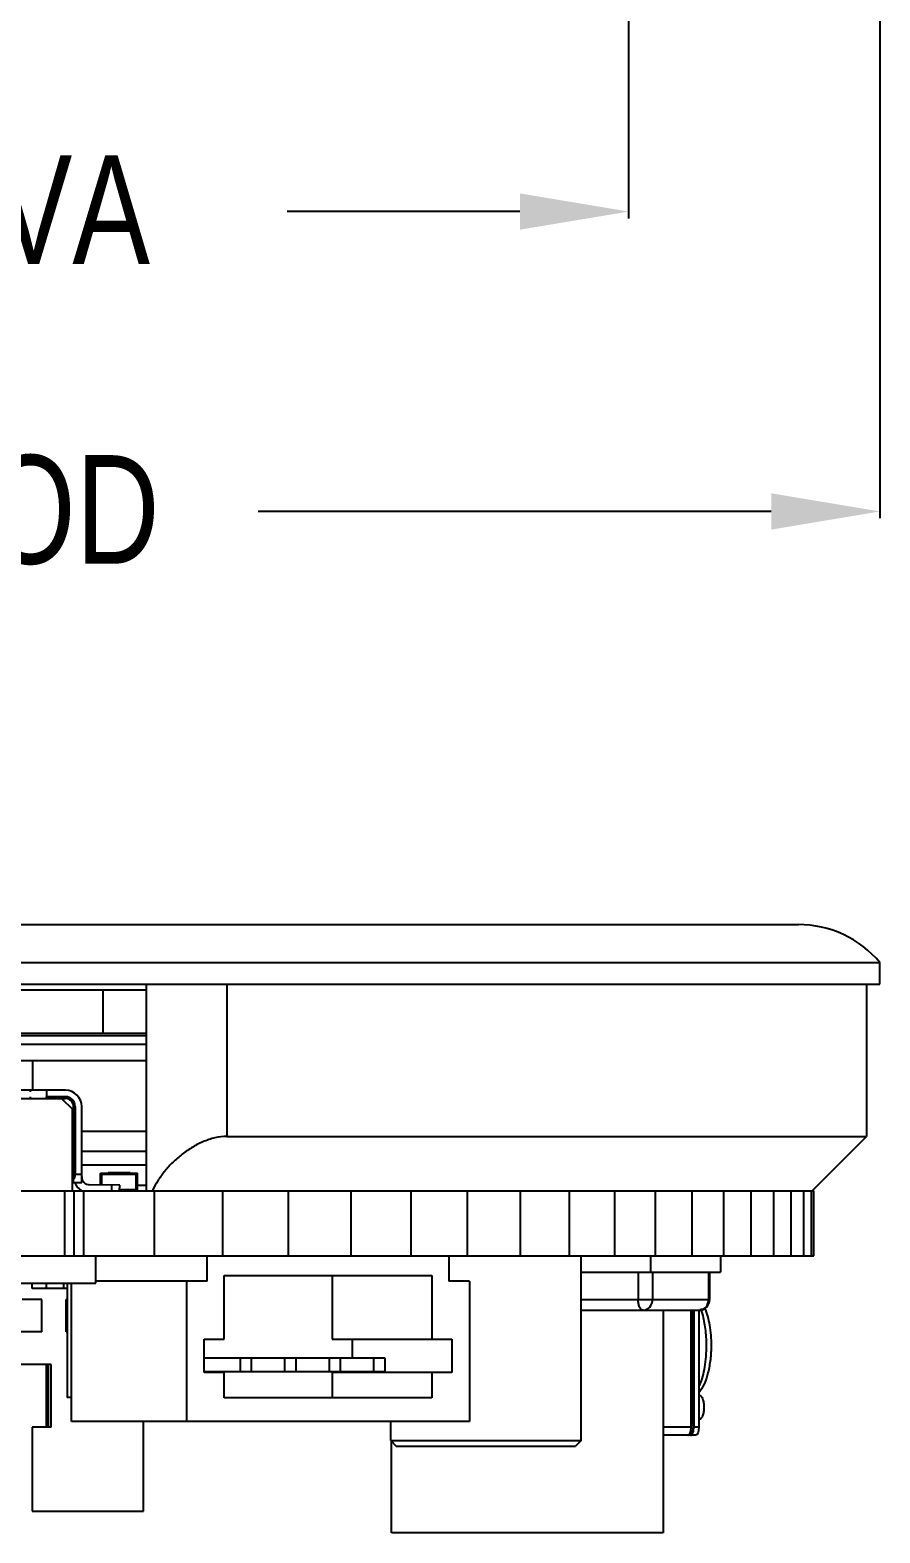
# Model space of a CAD drawing. Header units: inches. Extents: x 398 to 599, y 40 to 151.
# Drawn here: x 458.77 to 474.41, y 40.02 to 67.69 of the extents above; entities that cross this region are included whole.
import ezdxf

# ---------------------------------------------------------------- set-up
doc = ezdxf.new("R2010")
doc.units = ezdxf.units.IN
doc.header["$LTSCALE"] = 1.21
doc.header["$MEASUREMENT"] = 0
doc.header["$PDMODE"] = 3
doc.header["$PDSIZE"] = 0.3125
doc.layers.get('0').update_dxf_attribs({"linetype": 'CONTINUOUS'})
doc.layers.get('Defpoints').update_dxf_attribs({"linetype": 'CONTINUOUS'})
doc.layers.add('DIM', color=3, linetype='CONTINUOUS')
doc.styles.get("Standard").update_dxf_attribs({"font": 'txt', "width": 0.8})
doc.dimstyles.get("Standard").update_dxf_attribs({"dimtxt": 0.15625, "dimasz": 0.1875, "dimexe": 0.125, "dimexo": 0.0625, "dimgap": 0.09, "dimtad": 0, "dimtih": 1, "dimtoh": 1, "dimzin": 4, "dimdsep": 46, "dimtxsty": 'Standard', "dimblk": '_FILLED', "dimblk1": '_FILLED', "dimblk2": '_FILLED', "dimcen": 0.09, "dimazin": 1, "dimtp": 0.01, "dimtm": 0.01, "dimtfac": 1, "dimtofl": 0, "dimtmove": 0, "dimatfit": 3, "dimldrblk": '_FILLED', "dimfxl": 1, "dimtolj": 1, "dimtzin": 4, "dimarcsym": 0})

# ---------------------------------------------------------------- blocks, each defined once
blk = doc.blocks.new('_FILLED')
at = {"color": 0, "linetype": 'ByBlock'}
blk.add_solid([(0, 0), (-1, 0.167), (-1, -0.167)], dxfattribs=at)
blk = doc.blocks.new('*D44')
at = {"layer": 'Defpoints', "color": 0}
for p in [(428.412, 92.925), (474.412, 92.925), (474.412, 58.825)]:
    blk.add_point(p, dxfattribs=at)
at = {"layer": 'DIM', "color": 0, "lineweight": -2}
for p, q in [((428.412, 92.863), (428.412, 58.7)), ((474.412, 92.863), (474.412, 58.7)), ((430.412, 58.825), (439.855, 58.825)), ((472.412, 58.825), (462.968, 58.825))]:
    blk.add_line(p, q, dxfattribs=at)
at = {"layer": 'DIM', "color": 0, "lineweight": -2, "xscale": 2, "yscale": 2, "zscale": 2, "rotation": 180}
blk.add_blockref('_FILLED', (428.412, 58.825), dxfattribs=at)
at = {"layer": 'DIM', "color": 0, "lineweight": -2, "xscale": 2, "yscale": 2, "zscale": 2}
blk.add_blockref('_FILLED', (474.412, 58.825), dxfattribs=at)
at = {"layer": 'DIM', "color": 0, "insert": (451.412, 58.825), "char_height": 2, "attachment_point": 5}
blk.add_mtext('\\A1;%%C46.00%%p0.10 TP OD', dxfattribs=at)
blk = doc.blocks.new('*D45')
at = {"layer": 'Defpoints', "color": 0}
for p in [(433.037, 92.925), (469.787, 92.925), (469.787, 64.346)]:
    blk.add_point(p, dxfattribs=at)
at = {"layer": 'DIM', "color": 0, "lineweight": -2}
for p, q in [((433.037, 92.863), (433.037, 64.221)), ((469.787, 92.863), (469.787, 64.221)), ((435.037, 64.346), (439.322, 64.346)), ((467.787, 64.346), (463.502, 64.346))]:
    blk.add_line(p, q, dxfattribs=at)
at = {"layer": 'DIM', "color": 0, "lineweight": -2, "xscale": 2, "yscale": 2, "zscale": 2, "rotation": 180}
blk.add_blockref('_FILLED', (433.037, 64.346), dxfattribs=at)
at = {"layer": 'DIM', "color": 0, "lineweight": -2, "xscale": 2, "yscale": 2, "zscale": 2}
blk.add_blockref('_FILLED', (469.787, 64.346), dxfattribs=at)
at = {"layer": 'DIM', "color": 0, "insert": (451.412, 64.346), "char_height": 2, "attachment_point": 5}
blk.add_mtext('\\A1;%%C36.75%%p0.10 TP VA', dxfattribs=at)

msp = doc.modelspace()

# ---------------------------------------------------------------- linework, layer by layer
at = {"color": 7, "linetype": 'Continuous'}
for p, q in [((429.912, 51.22), (472.912, 51.22)), ((428.412, 50.52), (474.412, 50.52)), ((474.412, 50.12), (474.412, 50.52)), ((428.412, 50.12), (474.412, 50.12)), ((460.912, 50.12), (460.912, 46.32)), ((462.394, 50.12), (462.394, 47.32)), ((474.162, 50.12), (474.162, 47.32)), ((443.412, 50.02), (460.912, 50.02)), ((460.115, 49.22), (460.115, 50.02)), ((443.412, 49.02), (460.912, 49.02)), ((454.092, 49.22), (460.912, 49.22)), ((460.912, 49.17), (454.092, 49.17)), ((454.687, 48.72), (460.912, 48.72)), ((458.822, 48.17), (458.822, 48.72)), ((459.423, 48.17), (445.323, 48.17)), ((459.073, 48.17), (459.073, 48.05)), ((445.323, 48.02), (459.423, 48.02)), ((459.423, 48.05), (459.073, 48.05)), ((459.353, 48.02), (459.553, 47.82)), ((459.423, 48.02), (459.423, 48.05)), ((459.603, 47.87), (459.573, 47.87)), ((459.573, 46.47), (459.573, 47.87)), ((459.603, 47.87), (459.603, 46.62)), ((459.723, 46.47), (459.723, 47.87)), ((459.553, 46.32), (459.553, 47.82)), ((459.553, 47.419), (459.573, 47.419)), ((459.573, 47.32), (459.553, 47.32)), ((459.553, 47.32), (459.573, 47.261)), ((459.723, 47.419), (460.912, 47.419)), ((462.394, 47.32), (474.162, 47.32)), ((473.162, 46.32), (474.162, 47.32)), ((459.723, 47.047), (460.912, 47.047)), ((460.912, 46.793), (459.723, 46.793)), ((459.553, 46.72), (459.573, 46.72)), ((459.723, 46.62), (459.603, 46.62)), ((459.735, 46.52), (459.723, 46.52)), ((460.071, 46.645), (460.752, 46.645)), ((460.071, 46.426), (460.071, 46.645)), ((460.726, 46.62), (460.096, 46.62)), ((460.096, 46.426), (460.096, 46.62)), ((460.121, 46.645), (460.121, 46.62)), ((460.171, 46.62), (460.171, 46.645)), ((460.207, 46.655), (460.615, 46.655)), ((460.207, 46.645), (460.207, 46.655)), ((460.258, 46.645), (460.258, 46.655)), ((460.309, 46.645), (460.309, 46.655)), ((460.323, 46.645), (460.323, 46.655)), ((460.425, 46.645), (460.425, 46.655)), ((460.438, 46.645), (460.438, 46.655)), ((460.488, 46.645), (460.488, 46.655)), ((460.54, 46.645), (460.54, 46.655)), ((460.565, 46.645), (460.565, 46.655)), ((460.577, 46.645), (460.577, 46.655)), ((460.6, 46.645), (460.6, 46.655)), ((460.613, 46.645), (460.613, 46.655)), ((460.615, 46.645), (460.615, 46.655)), ((460.651, 46.62), (460.651, 46.645)), ((460.701, 46.645), (460.701, 46.62)), ((460.726, 46.345), (460.726, 46.62)), ((460.751, 46.32), (460.751, 46.645)), ((460.752, 46.32), (460.752, 46.645)), ((429.675, 46.32), (473.198, 46.32)), ((459.412, 45.12), (459.412, 46.32)), ((459.573, 46.47), (459.723, 46.47)), ((459.583, 45.12), (459.583, 46.32)), ((459.764, 45.12), (459.764, 46.32)), ((460.423, 46.42), (459.87, 46.43)), ((460.273, 46.422), (460.271, 46.32)), ((460.421, 46.32), (460.423, 46.42)), ((460.422, 46.345), (460.726, 46.345)), ((460.651, 46.32), (460.651, 46.345)), ((460.751, 46.421), (460.912, 46.421)), ((461.062, 45.12), (461.062, 46.32)), ((462.317, 45.12), (462.317, 46.32)), ((463.527, 45.12), (463.527, 46.32)), ((464.684, 45.12), (464.684, 46.32)), ((465.785, 45.12), (465.785, 46.32)), ((466.824, 45.12), (466.824, 46.32)), ((467.798, 45.12), (467.798, 46.32)), ((468.701, 45.12), (468.701, 46.32)), ((469.531, 45.12), (469.531, 46.32)), ((470.283, 45.12), (470.283, 46.32)), ((470.954, 45.12), (470.954, 46.32)), ((471.542, 45.12), (471.542, 46.32)), ((472.043, 45.12), (472.043, 46.32)), ((472.457, 45.12), (472.457, 46.32)), ((472.78, 45.12), (472.78, 46.32)), ((473.012, 45.12), (473.012, 46.32)), ((473.152, 45.12), (473.152, 46.32)), ((473.198, 45.12), (473.198, 46.32)), ((429.675, 45.12), (473.198, 45.12)), ((459.983, 44.62), (459.983, 45.12)), ((462.034, 44.652), (462.034, 45.12)), ((466.477, 45.12), (466.477, 44.652)), ((468.912, 41.72), (468.912, 45.12)), ((470.19, 45.12), (470.19, 44.82)), ((471.479, 45.12), (471.479, 44.82)), ((458.034, 44.62), (459.983, 44.62)), ((458.812, 44.52), (458.812, 44.62)), ((459.077, 44.52), (459.077, 44.62)), ((459.397, 44.52), (459.397, 44.62)), ((459.453, 44.62), (459.453, 42.511)), ((459.533, 42.07), (459.533, 44.62)), ((462.034, 44.652), (459.983, 44.652)), ((461.655, 42.07), (461.655, 44.652)), ((462.347, 44.76), (466.164, 44.76)), ((462.347, 43.59), (462.347, 44.76)), ((464.329, 44.76), (464.329, 43.59)), ((466.164, 44.76), (466.164, 43.59)), ((466.857, 44.652), (466.477, 44.652)), ((466.857, 44.652), (466.857, 42.07)), ((468.912, 44.82), (471.479, 44.82)), ((469.962, 44.82), (469.962, 44.32)), ((470.229, 44.82), (470.229, 44.32)), ((471.26, 44.82), (471.26, 44.32)), ((471.28, 44.32), (471.28, 44.82)), ((458.987, 44.32), (458.628, 44.32)), ((459.453, 44.52), (458.812, 44.52)), ((458.987, 43.72), (458.987, 44.32)), ((459.453, 44.32), (459.437, 44.32)), ((459.437, 43.72), (459.437, 44.32)), ((468.912, 44.32), (471.28, 44.32)), ((468.912, 44.12), (471.08, 44.12)), ((470.422, 44.12), (470.422, 40.02)), ((470.937, 41.97), (470.937, 44.12)), ((470.975, 41.999), (470.975, 44.12)), ((470.987, 44.12), (470.987, 41.97)), ((471.079, 44.12), (471.079, 41.97)), ((471.11, 44.153), (471.141, 44.058)), ((458.987, 43.72), (458.187, 43.72)), ((459.453, 43.72), (459.437, 43.72)), ((461.979, 43.59), (462.347, 43.59)), ((461.979, 42.974), (461.979, 43.59)), ((464.329, 43.59), (466.533, 43.59)), ((464.698, 43.59), (464.698, 43.245)), ((466.533, 43.59), (466.533, 42.974)), ((461.979, 43.245), (465.3, 43.245)), ((462.638, 43.245), (462.638, 42.995)), ((462.843, 43.245), (462.843, 42.995)), ((463.457, 43.245), (463.457, 42.995)), ((463.662, 43.245), (463.662, 42.995)), ((464.276, 43.245), (464.276, 42.995)), ((464.481, 43.245), (464.481, 42.995)), ((465.095, 43.245), (465.095, 42.995)), ((465.3, 43.245), (465.3, 42.995)), ((459.162, 43.12), (458.062, 43.12)), ((459.077, 41.97), (459.077, 43.12)), ((459.112, 41.97), (459.112, 43.12)), ((459.162, 41.97), (459.162, 43.12)), ((461.979, 42.995), (465.3, 42.995)), ((462.347, 42.974), (461.979, 42.974)), ((462.347, 42.509), (462.347, 42.974)), ((466.533, 42.974), (464.329, 42.974)), ((464.329, 42.974), (464.329, 42.509)), ((464.698, 42.995), (464.698, 42.974)), ((466.164, 42.974), (466.164, 42.509)), ((459.533, 42.511), (459.453, 42.511)), ((466.164, 42.509), (462.347, 42.509)), ((466.857, 42.07), (459.533, 42.07)), ((460.862, 40.42), (460.862, 42.07)), ((465.412, 41.72), (465.412, 42.07)), ((459.162, 41.97), (458.812, 41.97)), ((458.812, 41.97), (458.812, 40.42)), ((470.937, 41.97), (470.422, 41.97)), ((471.02, 41.82), (470.422, 41.82)), ((470.912, 41.847), (470.929, 41.895)), ((470.929, 41.895), (470.937, 41.97)), ((470.975, 41.999), (470.937, 41.999)), ((470.975, 41.999), (470.967, 41.924)), ((470.979, 41.895), (470.987, 41.97)), ((471.079, 41.97), (470.987, 41.97)), ((471.034, 41.824), (471.02, 41.82)), ((465.412, 41.72), (468.912, 41.72)), ((465.412, 41.72), (465.512, 41.62)), ((465.422, 40.02), (465.422, 41.71)), ((465.512, 41.62), (468.812, 41.62)), ((468.912, 41.72), (468.812, 41.62)), ((458.812, 40.42), (460.862, 40.42)), ((470.422, 40.02), (465.422, 40.02))]:
    msp.add_line(p, q, dxfattribs=at)
for centre, radius, start, end in [((472.912, 49.263), 1.957, 39.9662, 90), ((459.423, 47.87), 0.3, 0, 90), ((459.423, 47.87), 0.18, 0, 90), ((459.423, 47.87), 0.15, 0, 90), ((459.873, 46.579), 0.15, 180, 269), ((459.873, 46.579), 0.3, 201.6676, 237.9642), ((462.387, 45.69), 1.5, 154.5654, 155.1731), ((471.08, 44.32), 0.2, 270, 0)]:
    msp.add_arc(centre, radius, start, end, dxfattribs=at)
for centre, major_axis, start_param, end_param in [((458.923, 48.14), (0.15, 0), 2.940235, 3.141593), ((458.923, 48.05), (0, 0.15), 1.570796, 1.772154), ((458.923, 48.05), (0, 0.15), -1.772154, -1.570796), ((459.453, 46.62), (0.106, 0.106), -1.4289, -0.785399)]:
    msp.add_ellipse(centre, major_axis=major_axis, ratio=1, start_param=start_param, end_param=end_param, dxfattribs=at)
for points, knots in [([(462.394, 47.32), (462.321, 47.32), (462.208, 47.305), (462.062, 47.263), (461.914, 47.206), (461.74, 47.115), (461.55, 46.981), (461.384, 46.832), (461.241, 46.673), (461.123, 46.508), (461.059, 46.392), (461.032, 46.335)], [0, 0, 0, 0, 0.125437, 0.191906, 0.259487, 0.394762, 0.527009, 0.654188, 0.775518, 0.890782, 1, 1, 1, 1]), ([(470.048, 44.12), (470.02, 44.12), (469.984, 44.175), (469.967, 44.246), (469.962, 44.295), (469.962, 44.32)], [0, 0, 0, 0, 0.369179, 0.664722, 1, 1, 1, 1]), ([(470.048, 44.12), (470.072, 44.12), (470.12, 44.131), (470.201, 44.191), (470.229, 44.27), (470.229, 44.32)], [0, 0, 0, 0, 0.239985, 0.48767, 1, 1, 1, 1]), ([(471.08, 44.12), (471.103, 44.12), (471.152, 44.131), (471.232, 44.191), (471.26, 44.27), (471.26, 44.32)], [0, 0, 0, 0, 0.239991, 0.487681, 1, 1, 1, 1]), ([(471.141, 44.058), (471.167, 43.966), (471.203, 43.771), (471.215, 43.573), (471.215, 43.47)], [0, 0, 0, 0, 0.481404, 1, 1, 1, 1]), ([(471.185, 44.164), (471.228, 44.063), (471.286, 43.832), (471.307, 43.596), (471.307, 43.47)], [0, 0, 0, 0, 0.467957, 1, 1, 1, 1]), ([(471.307, 43.47), (471.307, 43.383), (471.296, 43.214), (471.244, 42.916), (471.166, 42.701), (471.077, 42.6)], [0, 0, 0, 0, 0.285544, 0.556397, 1, 1, 1, 1]), ([(471.215, 43.47), (471.215, 43.337), (471.196, 43.088), (471.135, 42.843), (471.09, 42.737)], [0, 0, 0, 0, 0.535503, 1, 1, 1, 1]), ([(471.086, 42.559), (471.117, 42.559), (471.152, 42.494), (471.169, 42.417), (471.174, 42.362), (471.174, 42.334)], [0, 0, 0, 0, 0.361528, 0.664999, 1, 1, 1, 1]), ([(471.174, 42.334), (471.174, 42.305), (471.169, 42.25), (471.152, 42.174), (471.117, 42.108), (471.086, 42.108)], [0, 0, 0, 0, 0.335001, 0.638472, 1, 1, 1, 1]), ([(470.878, 41.82), (470.881, 41.82), (470.896, 41.823), (470.906, 41.837), (470.912, 41.847)], [0, 0, 0, 0, 0.203846, 1, 1, 1, 1]), ([(470.946, 41.869), (470.944, 41.866), (470.936, 41.856), (470.925, 41.849), (470.916, 41.849)], [0, 0, 0, 0, 0.305591, 1, 1, 1, 1]), ([(470.928, 41.82), (470.931, 41.82), (470.943, 41.822), (470.952, 41.832), (470.957, 41.84)], [0, 0, 0, 0, 0.211604, 1, 1, 1, 1]), ([(470.967, 41.924), (470.966, 41.918), (470.961, 41.899), (470.954, 41.881), (470.946, 41.869)], [0, 0, 0, 0, 0.285572, 1, 1, 1, 1]), ([(470.957, 41.84), (470.96, 41.844), (470.97, 41.861), (470.976, 41.88), (470.979, 41.895)], [0, 0, 0, 0, 0.21346, 1, 1, 1, 1]), ([(471.079, 41.97), (471.079, 41.939), (471.073, 41.889), (471.052, 41.835), (471.034, 41.824)], [0, 0, 0, 0, 0.601023, 1, 1, 1, 1])]:
    msp.add_open_spline(points, degree=3, knots=knots, dxfattribs=at)

# ---------------------------------------------------------------- dimensions: what is measured, and where the dimension line sits
at = {"layer": 'DIM'}
for base, p1, p2, override, picture, middle in [((474.412, 58.825), (428.412, 92.925), (474.412, 92.925), {"dimtxt": 2, "dimasz": 2, "dimgap": 0.09, "dimtih": 0, "dimtoh": 0, "dimzin": 0, "dimpost": '%%C<> TP OD', "dimcen": 0.198, "dimadec": 0, "dimazin": 0, "dimtol": 1, "dimlim": 0, "dimtp": 0.1, "dimtm": 0.1, "dimtdec": 2, "dimtzin": 0}, '*D44', (451.412, 58.825)), ((469.787, 64.346), (433.037, 92.925), (469.787, 92.925), {"dimtxt": 2, "dimasz": 2, "dimtih": 0, "dimtoh": 0, "dimzin": 0, "dimpost": '%%C<> TP VA', "dimblk": '_FILLED', "dimcen": 0.198, "dimadec": 0, "dimazin": 0, "dimtol": 1, "dimtp": 0.1, "dimtm": 0.1, "dimtzin": 0}, '*D45', (451.412, 64.346))]:
    dim = msp.add_linear_dim(base=base, p1=p1, p2=p2, dimstyle='Standard', override=override, dxfattribs=at)
    dim.commit()
    dim.dimension.update_dxf_attribs({"geometry": picture, "text_midpoint": middle})

doc.saveas('drawing.dxf')
